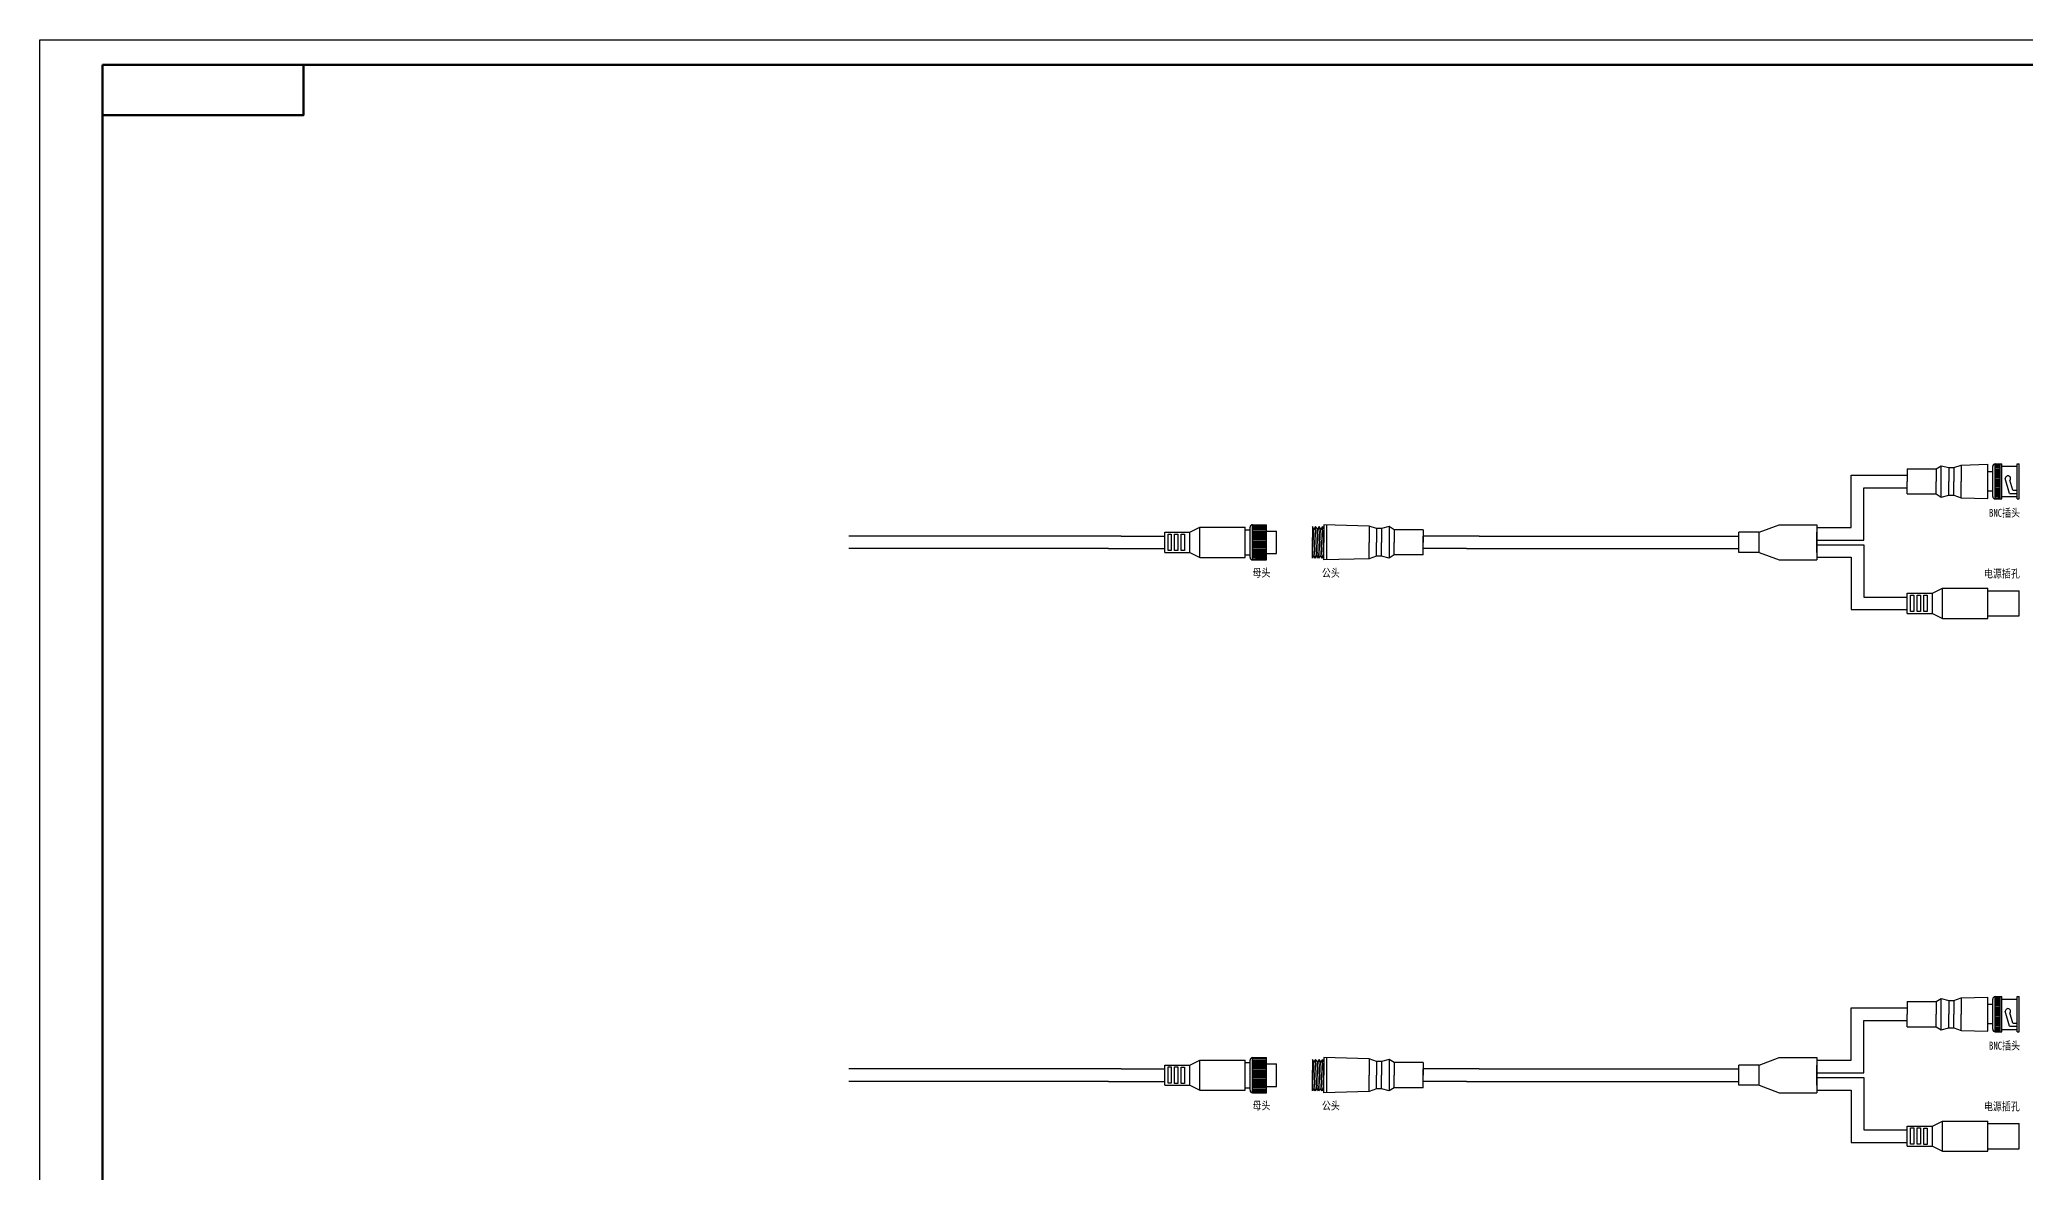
# Model space of a CAD drawing. Header units: millimetres. Extents: x 892 to 2081, y 1119 to 1960.
# Drawn here: x 892 to 1682, y 1509 to 1960 of the extents above; entities that cross this region are included whole.
import ezdxf

# ---------------------------------------------------------------- set-up
doc = ezdxf.new("R2010")
doc.units = ezdxf.units.MM
doc.header["$LTSCALE"] = 10
doc.layers.add('粗实线', color=7, linetype='Continuous', lineweight=50)
doc.layers.add('细实线', color=3, linetype='Continuous')
doc.styles.add('PC_TEXTSTYLE', font='isocp.shx', dxfattribs={"width": 0.8, "bigfont": 'hzfs.shx'})

msp = doc.modelspace()

# ---------------------------------------------------------------- linework, layer by layer
for p, q in [((1612.71, 1766.21), (1612.71, 1787.06)), ((1612.71, 1787.06), (1635.05, 1787.06)), ((1635.05, 1789.56), (1635.05, 1784.56)), ((1635.05, 1789.56), (1646.55, 1789.56)), ((1646.55, 1789.56), (1648.55, 1790.81)), ((1646.55, 1789.56), (1646.55, 1784.56)), ((1648.55, 1790.81), (1651.55, 1790.06)), ((1648.55, 1778.31), (1648.55, 1790.81)), ((1651.55, 1790.06), (1651.55, 1784.56)), ((1651.55, 1790.06), (1653.55, 1790.06)), ((1653.55, 1790.06), (1656.55, 1791.06)), ((1653.55, 1790.06), (1653.55, 1784.56)), ((1656.55, 1791.06), (1667.11, 1791.36)), ((1656.55, 1791.06), (1656.55, 1784.56)), ((1667.11, 1777.77), (1667.11, 1791.36)), ((1669.05, 1788.39), (1667.11, 1788.39)), ((1669.05, 1778.56), (1669.05, 1790.56)), ((1670.05, 1791.56), (1672.74, 1791.56)), ((1670.05, 1777.56), (1670.05, 1791.56)), ((1670.05, 1791.15), (1672.04, 1791.15)), ((1670.05, 1790.6), (1672.04, 1790.6)), ((1670.05, 1790.04), (1672.04, 1790.04)), ((1670.05, 1789.49), (1672.04, 1789.49)), ((1670.05, 1788.94), (1672.04, 1788.94)), ((1670.05, 1788.39), (1672.04, 1788.39)), ((1670.05, 1787.84), (1672.04, 1787.84)), ((1670.05, 1787.29), (1672.04, 1787.29)), ((1670.05, 1786.74), (1672.04, 1786.74)), ((1670.05, 1786.19), (1672.04, 1786.19)), ((1672.04, 1777.56), (1672.04, 1791.56)), ((1672.74, 1777.56), (1672.74, 1791.56)), ((1672.74, 1790.6), (1678.73, 1790.6)), ((1678.73, 1777.56), (1678.73, 1791.56)), ((1678.73, 1791.56), (1679.57, 1791.56)), ((1679.57, 1777.56), (1679.57, 1791.56)), ((1617.71, 1761.21), (1617.71, 1782.06)), ((1617.71, 1782.06), (1635.05, 1782.06)), ((1635.05, 1779.56), (1635.05, 1784.56)), ((1635.05, 1779.56), (1646.55, 1779.56)), ((1646.55, 1779.56), (1646.55, 1784.56)), ((1646.55, 1779.56), (1648.55, 1778.31)), ((1648.55, 1778.31), (1651.55, 1779.06)), ((1651.55, 1779.06), (1651.55, 1784.56)), ((1651.55, 1779.06), (1653.55, 1779.06)), ((1653.55, 1779.06), (1653.55, 1784.56)), ((1653.55, 1779.06), (1656.55, 1778.06)), ((1656.55, 1778.06), (1656.55, 1784.56)), ((1656.55, 1778.06), (1667.11, 1777.77)), ((1669.05, 1780.69), (1667.11, 1780.69)), ((1670.05, 1785.64), (1672.04, 1785.64)), ((1670.05, 1785.09), (1672.04, 1785.09)), ((1670.05, 1784.54), (1672.04, 1784.54)), ((1670.05, 1783.99), (1672.04, 1783.99)), ((1670.05, 1783.44), (1672.04, 1783.44)), ((1670.05, 1782.89), (1672.04, 1782.89)), ((1670.05, 1782.34), (1672.04, 1782.34)), ((1670.05, 1781.79), (1672.04, 1781.79)), ((1670.05, 1781.24), (1672.04, 1781.24)), ((1670.05, 1780.69), (1672.04, 1780.69)), ((1670.05, 1780.14), (1672.04, 1780.14)), ((1670.05, 1779.58), (1672.04, 1779.58)), ((1670.05, 1779.03), (1672.04, 1779.03)), ((1670.05, 1778.48), (1672.04, 1778.48)), ((1672.74, 1778.48), (1678.73, 1778.48)), ((1675.74, 1779.76), (1674.05, 1785.73)), ((1675.74, 1779.76), (1678.73, 1779.76)), ((1677.05, 1781.05), (1675.92, 1785.09)), ((1677.05, 1781.05), (1678.73, 1781.05)), ((1670.05, 1777.93), (1672.04, 1777.93)), ((1670.05, 1777.56), (1672.74, 1777.56)), ((1672.04, 1777.93), (1671.25, 1777.93)), ((1678.73, 1777.56), (1679.57, 1777.56)), ((1322.18, 1762.78), (1213.79, 1762.78)), ((1322.18, 1762.78), (1339.52, 1762.78)), ((1339.52, 1764.28), (1349.52, 1764.28)), ((1339.52, 1756.28), (1339.52, 1764.28)), ((1349.52, 1764.28), (1353.52, 1766.28)), ((1349.52, 1756.28), (1349.52, 1764.28)), ((1353.52, 1766.28), (1371.52, 1766.28)), ((1353.52, 1754.28), (1353.52, 1766.28)), ((1371.52, 1754.28), (1371.52, 1766.28)), ((1371.52, 1765.28), (1373.52, 1765.28)), ((1373.52, 1754.28), (1373.52, 1766.28)), ((1374.52, 1767.28), (1380.02, 1767.28)), ((1374.52, 1753.28), (1374.52, 1767.28)), ((1374.52, 1766.86), (1380.02, 1766.86)), ((1374.52, 1766.31), (1380.02, 1766.31)), ((1374.52, 1765.76), (1380.02, 1765.76)), ((1374.52, 1765.21), (1380.02, 1765.21)), ((1374.52, 1764.66), (1380.02, 1764.66)), ((1374.52, 1764.11), (1380.02, 1764.11)), ((1374.52, 1763.56), (1380.02, 1763.56)), ((1374.52, 1763.01), (1380.02, 1763.01)), ((1374.52, 1762.46), (1380.02, 1762.46)), ((1380.02, 1753.28), (1380.02, 1767.28)), ((1380.02, 1764.78), (1384.02, 1764.78)), ((1384.02, 1755.78), (1384.02, 1764.78)), ((1398.36, 1766.53), (1398.36, 1760.28)), ((1398.91, 1765.53), (1398.36, 1766.53)), ((1398.66, 1755.03), (1398.36, 1762.23)), ((1399.56, 1766.53), (1398.91, 1765.53)), ((1399.4, 1754.03), (1398.91, 1765.53)), ((1400.05, 1755.03), (1399.56, 1766.53)), ((1400.29, 1765.53), (1399.56, 1766.53)), ((1400.94, 1766.53), (1400.29, 1765.53)), ((1400.78, 1754.03), (1400.29, 1765.53)), ((1401.43, 1755.03), (1400.94, 1766.53)), ((1401.68, 1765.53), (1400.94, 1766.53)), ((1402.33, 1766.53), (1401.68, 1765.53)), ((1402.17, 1754.03), (1401.68, 1765.53)), ((1402.82, 1755.03), (1402.33, 1766.53)), ((1402.33, 1766.53), (1402.86, 1765.53)), ((1402.86, 1767.28), (1402.86, 1760.28)), ((1420.86, 1766.78), (1402.86, 1767.28)), ((1403.86, 1767.28), (1403.86, 1753.31)), ((1420.86, 1766.78), (1420.86, 1760.28)), ((1423.86, 1765.78), (1420.86, 1766.78)), ((1423.86, 1765.78), (1423.86, 1760.28)), ((1425.86, 1765.78), (1423.86, 1765.78)), ((1428.86, 1766.53), (1425.86, 1765.78)), ((1425.86, 1765.78), (1425.86, 1760.28)), ((1430.86, 1765.28), (1428.86, 1766.53)), ((1428.86, 1766.53), (1428.86, 1754.03)), ((1430.86, 1765.28), (1430.86, 1760.28)), ((1442.36, 1765.28), (1430.86, 1765.28)), ((1442.36, 1765.28), (1442.36, 1760.28)), ((1464.7, 1762.78), (1442.36, 1762.78)), ((1442.36, 1757.78), (1442.36, 1762.78)), ((1464.7, 1762.78), (1568.08, 1762.78)), ((1576.08, 1764.28), (1568.08, 1764.28)), ((1568.08, 1756.28), (1568.08, 1764.28)), ((1576.08, 1764.28), (1584.08, 1767.28)), ((1576.08, 1756.28), (1576.08, 1764.28)), ((1584.08, 1767.28), (1599.08, 1767.28)), ((1599.08, 1767.28), (1599.08, 1753.28)), ((1599.08, 1766.21), (1612.71, 1766.21)), ((1599.08, 1756.28), (1599.08, 1764.28)), ((1317.18, 1757.78), (1213.79, 1757.78)), ((1317.18, 1757.78), (1339.52, 1757.78)), ((1339.52, 1756.28), (1349.52, 1756.28)), ((1349.52, 1756.28), (1353.52, 1754.28)), ((1353.52, 1754.28), (1371.52, 1754.28)), ((1371.52, 1755.28), (1373.52, 1755.28)), ((1374.52, 1761.91), (1380.02, 1761.91)), ((1374.52, 1761.36), (1380.02, 1761.36)), ((1374.52, 1760.81), (1380.02, 1760.81)), ((1374.52, 1760.26), (1380.02, 1760.26)), ((1374.52, 1759.71), (1380.02, 1759.71)), ((1374.52, 1759.15), (1380.02, 1759.15)), ((1374.52, 1758.6), (1380.02, 1758.6)), ((1374.52, 1758.05), (1380.02, 1758.05)), ((1374.52, 1757.5), (1380.02, 1757.5)), ((1374.52, 1756.95), (1380.02, 1756.95)), ((1374.52, 1756.4), (1380.02, 1756.4)), ((1374.52, 1755.85), (1380.02, 1755.85)), ((1374.52, 1755.3), (1380.02, 1755.3)), ((1374.52, 1754.75), (1380.02, 1754.75)), ((1380.02, 1755.78), (1384.02, 1755.78)), ((1398.36, 1754.03), (1398.36, 1760.28)), ((1398.66, 1755.03), (1398.36, 1754.03)), ((1399.4, 1754.03), (1398.66, 1755.03)), ((1400.05, 1755.03), (1399.4, 1754.03)), ((1400.78, 1754.03), (1400.05, 1755.03)), ((1401.43, 1755.03), (1400.78, 1754.03)), ((1402.17, 1754.03), (1401.43, 1755.03)), ((1402.17, 1754.03), (1402.82, 1755.03)), ((1402.86, 1753.28), (1402.86, 1760.28)), ((1420.86, 1753.78), (1420.86, 1760.28)), ((1423.86, 1754.78), (1420.86, 1753.78)), ((1423.86, 1754.78), (1423.86, 1760.28)), ((1425.86, 1754.78), (1423.86, 1754.78)), ((1425.86, 1754.78), (1425.86, 1760.28)), ((1428.86, 1754.03), (1425.86, 1754.78)), ((1430.86, 1755.28), (1428.86, 1754.03)), ((1430.86, 1755.28), (1430.86, 1760.28)), ((1442.36, 1755.28), (1430.86, 1755.28)), ((1442.36, 1755.28), (1442.36, 1760.28)), ((1459.7, 1757.78), (1442.36, 1757.78)), ((1459.7, 1757.78), (1568.08, 1757.78)), ((1576.08, 1756.28), (1568.08, 1756.28)), ((1576.08, 1756.28), (1584.08, 1753.28)), ((1599.08, 1761.21), (1617.71, 1761.21)), ((1599.08, 1759.35), (1617.71, 1759.35)), ((1599.08, 1754.35), (1612.71, 1754.35)), ((1612.71, 1754.35), (1612.71, 1733.5)), ((1617.71, 1759.35), (1617.71, 1738.5)), ((1374.52, 1754.2), (1380.02, 1754.2)), ((1374.52, 1753.65), (1380.02, 1753.65)), ((1374.52, 1753.28), (1380.02, 1753.28)), ((1380.02, 1753.65), (1375.72, 1753.65)), ((1420.86, 1753.78), (1402.86, 1753.28)), ((1584.08, 1753.28), (1599.08, 1753.28)), ((1617.71, 1738.5), (1635.05, 1738.5)), ((1635.05, 1740), (1645.05, 1740)), ((1635.05, 1732), (1635.05, 1740)), ((1645.05, 1740), (1649.05, 1742)), ((1645.05, 1732), (1645.05, 1740)), ((1649.05, 1742), (1667.05, 1742)), ((1649.05, 1730), (1649.05, 1742)), ((1667.05, 1730), (1667.05, 1742)), ((1667.05, 1741), (1679.55, 1741)), ((1679.55, 1731), (1679.55, 1741)), ((1612.71, 1733.5), (1635.05, 1733.5)), ((1635.05, 1732), (1645.05, 1732)), ((1645.05, 1732), (1649.05, 1730)), ((1667.05, 1731), (1679.55, 1731)), ((1649.05, 1730), (1667.05, 1730)), ((1612.71, 1554.01), (1612.71, 1574.86)), ((1612.71, 1574.86), (1635.05, 1574.86)), ((1635.05, 1577.36), (1635.05, 1572.36)), ((1635.05, 1577.36), (1646.55, 1577.36)), ((1646.55, 1577.36), (1648.55, 1578.61)), ((1646.55, 1577.36), (1646.55, 1572.36)), ((1648.55, 1578.61), (1651.55, 1577.86)), ((1648.55, 1566.11), (1648.55, 1578.61)), ((1651.55, 1577.86), (1651.55, 1572.36)), ((1651.55, 1577.86), (1653.55, 1577.86)), ((1653.55, 1577.86), (1656.55, 1578.86)), ((1653.55, 1577.86), (1653.55, 1572.36)), ((1656.55, 1578.86), (1667.11, 1579.15)), ((1656.55, 1578.86), (1656.55, 1572.36)), ((1667.11, 1565.56), (1667.11, 1579.15)), ((1669.05, 1576.19), (1667.11, 1576.19)), ((1669.05, 1566.36), (1669.05, 1578.36)), ((1670.05, 1579.36), (1672.74, 1579.36)), ((1670.05, 1565.36), (1670.05, 1579.36)), ((1670.05, 1578.94), (1672.04, 1578.94)), ((1670.05, 1578.39), (1672.04, 1578.39)), ((1670.05, 1577.84), (1672.04, 1577.84)), ((1670.05, 1577.29), (1672.04, 1577.29)), ((1670.05, 1576.74), (1672.04, 1576.74)), ((1670.05, 1576.19), (1672.04, 1576.19)), ((1670.05, 1575.64), (1672.04, 1575.64)), ((1670.05, 1575.09), (1672.04, 1575.09)), ((1670.05, 1574.54), (1672.04, 1574.54)), ((1670.05, 1573.99), (1672.04, 1573.99)), ((1670.05, 1573.44), (1672.04, 1573.44)), ((1670.05, 1572.88), (1672.04, 1572.88)), ((1672.04, 1565.36), (1672.04, 1579.36)), ((1672.74, 1565.36), (1672.74, 1579.36)), ((1672.74, 1578.39), (1678.73, 1578.39)), ((1675.74, 1567.55), (1674.05, 1573.53)), ((1677.05, 1568.85), (1675.92, 1572.88)), ((1678.73, 1565.36), (1678.73, 1579.36)), ((1678.73, 1579.36), (1679.57, 1579.36)), ((1679.57, 1565.36), (1679.57, 1579.36)), ((1617.71, 1549.01), (1617.71, 1569.86)), ((1617.71, 1569.86), (1635.05, 1569.86)), ((1635.05, 1567.36), (1635.05, 1572.36)), ((1635.05, 1567.36), (1646.55, 1567.36)), ((1646.55, 1567.36), (1646.55, 1572.36)), ((1646.55, 1567.36), (1648.55, 1566.11)), ((1648.55, 1566.11), (1651.55, 1566.86)), ((1651.55, 1566.86), (1651.55, 1572.36)), ((1651.55, 1566.86), (1653.55, 1566.86)), ((1653.55, 1566.86), (1653.55, 1572.36)), ((1653.55, 1566.86), (1656.55, 1565.86)), ((1656.55, 1565.86), (1656.55, 1572.36)), ((1656.55, 1565.86), (1667.11, 1565.56)), ((1669.05, 1568.48), (1667.11, 1568.48)), ((1670.05, 1572.33), (1672.04, 1572.33)), ((1670.05, 1571.78), (1672.04, 1571.78)), ((1670.05, 1571.23), (1672.04, 1571.23)), ((1670.05, 1570.68), (1672.04, 1570.68)), ((1670.05, 1570.13), (1672.04, 1570.13)), ((1670.05, 1569.58), (1672.04, 1569.58)), ((1670.05, 1569.03), (1672.04, 1569.03)), ((1670.05, 1568.48), (1672.04, 1568.48)), ((1670.05, 1567.93), (1672.04, 1567.93)), ((1670.05, 1567.38), (1672.04, 1567.38)), ((1670.05, 1566.83), (1672.04, 1566.83)), ((1670.05, 1566.28), (1672.04, 1566.28)), ((1670.05, 1565.73), (1672.04, 1565.73)), ((1670.05, 1565.36), (1672.74, 1565.36)), ((1672.04, 1565.73), (1671.25, 1565.73)), ((1672.74, 1566.28), (1678.73, 1566.28)), ((1675.74, 1567.55), (1678.73, 1567.55)), ((1677.05, 1568.85), (1678.73, 1568.85)), ((1678.73, 1565.36), (1679.57, 1565.36)), ((1322.18, 1550.57), (1213.79, 1550.57)), ((1322.18, 1550.57), (1339.52, 1550.57)), ((1339.52, 1552.07), (1349.52, 1552.07)), ((1339.52, 1544.07), (1339.52, 1552.07)), ((1349.52, 1552.07), (1353.52, 1554.07)), ((1349.52, 1544.07), (1349.52, 1552.07)), ((1353.52, 1554.07), (1371.52, 1554.07)), ((1353.52, 1542.07), (1353.52, 1554.07)), ((1371.52, 1542.07), (1371.52, 1554.07)), ((1371.52, 1553.07), (1373.52, 1553.07)), ((1373.52, 1542.07), (1373.52, 1554.07)), ((1374.52, 1555.07), (1380.02, 1555.07)), ((1374.52, 1541.07), (1374.52, 1555.07)), ((1374.52, 1554.66), (1380.02, 1554.66)), ((1374.52, 1554.11), (1380.02, 1554.11)), ((1374.52, 1553.56), (1380.02, 1553.56)), ((1374.52, 1553.01), (1380.02, 1553.01)), ((1374.52, 1552.45), (1380.02, 1552.45)), ((1374.52, 1551.9), (1380.02, 1551.9)), ((1374.52, 1551.35), (1380.02, 1551.35)), ((1374.52, 1550.8), (1380.02, 1550.8)), ((1374.52, 1550.25), (1380.02, 1550.25)), ((1374.52, 1549.7), (1380.02, 1549.7)), ((1374.52, 1549.15), (1380.02, 1549.15)), ((1380.02, 1541.07), (1380.02, 1555.07)), ((1380.02, 1552.57), (1384.02, 1552.57)), ((1384.02, 1543.57), (1384.02, 1552.57)), ((1398.36, 1554.32), (1398.36, 1548.07)), ((1398.91, 1553.32), (1398.36, 1554.32)), ((1398.66, 1542.82), (1398.36, 1550.02)), ((1399.56, 1554.32), (1398.91, 1553.32)), ((1399.4, 1541.82), (1398.91, 1553.32)), ((1400.05, 1542.82), (1399.56, 1554.32)), ((1400.29, 1553.32), (1399.56, 1554.32)), ((1400.94, 1554.32), (1400.29, 1553.32)), ((1400.78, 1541.82), (1400.29, 1553.32)), ((1401.43, 1542.82), (1400.94, 1554.32)), ((1401.68, 1553.32), (1400.94, 1554.32)), ((1402.33, 1554.32), (1401.68, 1553.32)), ((1402.17, 1541.82), (1401.68, 1553.32)), ((1402.82, 1542.82), (1402.33, 1554.32)), ((1402.33, 1554.32), (1402.86, 1553.32)), ((1402.86, 1555.07), (1402.86, 1548.07)), ((1420.86, 1554.57), (1402.86, 1555.07)), ((1403.86, 1555.07), (1403.86, 1541.1)), ((1420.86, 1554.57), (1420.86, 1548.07)), ((1423.86, 1553.57), (1420.86, 1554.57)), ((1423.86, 1553.57), (1423.86, 1548.07)), ((1425.86, 1553.57), (1423.86, 1553.57)), ((1428.86, 1554.32), (1425.86, 1553.57)), ((1425.86, 1553.57), (1425.86, 1548.07)), ((1430.86, 1553.07), (1428.86, 1554.32)), ((1428.86, 1554.32), (1428.86, 1541.82)), ((1430.86, 1553.07), (1430.86, 1548.07)), ((1442.36, 1553.07), (1430.86, 1553.07)), ((1442.36, 1553.07), (1442.36, 1548.07)), ((1464.7, 1550.57), (1442.36, 1550.57)), ((1442.36, 1545.57), (1442.36, 1550.57)), ((1464.7, 1550.57), (1568.08, 1550.57)), ((1576.08, 1552.07), (1568.08, 1552.07)), ((1568.08, 1544.07), (1568.08, 1552.07)), ((1576.08, 1552.07), (1584.08, 1555.07)), ((1576.08, 1544.07), (1576.08, 1552.07)), ((1584.08, 1555.07), (1599.08, 1555.07)), ((1599.08, 1555.07), (1599.08, 1541.07)), ((1599.08, 1554.01), (1612.71, 1554.01)), ((1599.08, 1544.07), (1599.08, 1552.07)), ((1599.08, 1549.01), (1617.71, 1549.01)), ((1317.18, 1545.57), (1213.79, 1545.57)), ((1317.18, 1545.57), (1339.52, 1545.57)), ((1339.52, 1544.07), (1349.52, 1544.07)), ((1349.52, 1544.07), (1353.52, 1542.07)), ((1353.52, 1542.07), (1371.52, 1542.07)), ((1371.52, 1543.07), (1373.52, 1543.07)), ((1374.52, 1548.6), (1380.02, 1548.6)), ((1374.52, 1548.05), (1380.02, 1548.05)), ((1374.52, 1547.5), (1380.02, 1547.5)), ((1374.52, 1546.95), (1380.02, 1546.95)), ((1374.52, 1546.4), (1380.02, 1546.4)), ((1374.52, 1545.85), (1380.02, 1545.85)), ((1374.52, 1545.3), (1380.02, 1545.3)), ((1374.52, 1544.75), (1380.02, 1544.75)), ((1374.52, 1544.2), (1380.02, 1544.2)), ((1374.52, 1543.65), (1380.02, 1543.65)), ((1374.52, 1543.1), (1380.02, 1543.1)), ((1374.52, 1542.55), (1380.02, 1542.55)), ((1374.52, 1541.99), (1380.02, 1541.99)), ((1374.52, 1541.44), (1380.02, 1541.44)), ((1374.52, 1541.07), (1380.02, 1541.07)), ((1380.02, 1541.44), (1375.72, 1541.44)), ((1380.02, 1543.57), (1384.02, 1543.57)), ((1398.36, 1541.82), (1398.36, 1548.07)), ((1398.66, 1542.82), (1398.36, 1541.82)), ((1399.4, 1541.82), (1398.66, 1542.82)), ((1400.05, 1542.82), (1399.4, 1541.82)), ((1400.78, 1541.82), (1400.05, 1542.82)), ((1401.43, 1542.82), (1400.78, 1541.82)), ((1402.17, 1541.82), (1401.43, 1542.82)), ((1402.17, 1541.82), (1402.82, 1542.82)), ((1402.86, 1541.07), (1402.86, 1548.07)), ((1420.86, 1541.57), (1402.86, 1541.07)), ((1420.86, 1541.57), (1420.86, 1548.07)), ((1423.86, 1542.57), (1420.86, 1541.57)), ((1423.86, 1542.57), (1423.86, 1548.07)), ((1425.86, 1542.57), (1423.86, 1542.57)), ((1425.86, 1542.57), (1425.86, 1548.07)), ((1428.86, 1541.82), (1425.86, 1542.57)), ((1430.86, 1543.07), (1428.86, 1541.82)), ((1430.86, 1543.07), (1430.86, 1548.07)), ((1442.36, 1543.07), (1430.86, 1543.07)), ((1442.36, 1543.07), (1442.36, 1548.07)), ((1459.7, 1545.57), (1442.36, 1545.57)), ((1459.7, 1545.57), (1568.08, 1545.57)), ((1576.08, 1544.07), (1568.08, 1544.07)), ((1576.08, 1544.07), (1584.08, 1541.07)), ((1584.08, 1541.07), (1599.08, 1541.07)), ((1599.08, 1547.14), (1617.71, 1547.14)), ((1599.08, 1542.14), (1612.71, 1542.14)), ((1612.71, 1542.14), (1612.71, 1521.29)), ((1617.71, 1547.14), (1617.71, 1526.29)), ((1617.71, 1526.29), (1635.05, 1526.29)), ((1635.05, 1527.79), (1645.05, 1527.79)), ((1635.05, 1519.79), (1635.05, 1527.79)), ((1645.05, 1527.79), (1649.05, 1529.79)), ((1645.05, 1519.79), (1645.05, 1527.79)), ((1649.05, 1529.79), (1667.05, 1529.79)), ((1649.05, 1517.79), (1649.05, 1529.79)), ((1667.05, 1517.79), (1667.05, 1529.79)), ((1667.05, 1528.79), (1679.55, 1528.79)), ((1679.55, 1518.79), (1679.55, 1528.79)), ((1612.71, 1521.29), (1635.05, 1521.29)), ((1635.05, 1519.79), (1645.05, 1519.79)), ((1645.05, 1519.79), (1649.05, 1517.79)), ((1649.05, 1517.79), (1667.05, 1517.79)), ((1667.05, 1518.79), (1679.55, 1518.79))]:
    msp.add_line(p, q)
for points in [[(1340.84, 1757.03), (1340.84, 1763.55), (1342.15, 1763.55), (1342.15, 1757.03)], [(1343.47, 1757.02), (1343.47, 1763.54), (1344.78, 1763.54), (1344.78, 1757.02)], [(1346.1, 1757), (1346.1, 1763.52), (1347.41, 1763.52), (1347.41, 1757)], [(1636.37, 1732.75), (1636.37, 1739.27), (1637.68, 1739.27), (1637.68, 1732.75)], [(1639, 1732.73), (1639, 1739.25), (1640.31, 1739.25), (1640.31, 1732.73)], [(1641.63, 1732.72), (1641.63, 1739.24), (1642.94, 1739.24), (1642.94, 1732.72)], [(1340.84, 1544.83), (1340.84, 1551.35), (1342.15, 1551.35), (1342.15, 1544.83)], [(1343.47, 1544.81), (1343.47, 1551.33), (1344.78, 1551.33), (1344.78, 1544.81)], [(1346.1, 1544.8), (1346.1, 1551.32), (1347.41, 1551.32), (1347.41, 1544.8)], [(1636.37, 1520.54), (1636.37, 1527.06), (1637.68, 1527.06), (1637.68, 1520.54)], [(1639, 1520.53), (1639, 1527.05), (1640.31, 1527.05), (1640.31, 1520.53)], [(1641.63, 1520.51), (1641.63, 1527.03), (1642.94, 1527.03), (1642.94, 1520.51)]]:
    msp.add_lwpolyline(points, close=True)
for centre, radius, start, end in [((1670.05, 1790.56), 1, 90, 180), ((1675.09, 1785.73), 1.04, 321.97571, 180), ((1670.05, 1778.56), 1, 180, 270), ((1374.52, 1766.28), 1, 90, 180), ((1374.52, 1754.28), 1, 180, 270), ((1670.05, 1578.36), 1, 90, 180), ((1675.09, 1573.53), 1.04, 321.97571, 180), ((1670.05, 1566.36), 1, 180, 270), ((1374.52, 1554.07), 1, 90, 180), ((1374.52, 1542.07), 1, 180, 270)]:
    msp.add_arc(centre, radius, start, end)
at = {"layer": '粗实线'}
msp.add_line((916.81, 1129.48), (916.81, 1950.48), dxfattribs=at)
msp.add_lwpolyline([(916.81, 1950.48), (2070.81, 1950.48), (2070.81, 1129.48), (916.81, 1129.48)], dxfattribs=at)
msp.add_lwpolyline([(916.81, 1950.48), (996.81, 1950.48), (996.81, 1930.48), (916.81, 1930.48)], close=True, dxfattribs=at)
at = {"layer": '细实线'}
msp.add_lwpolyline([(891.81, 1960.48), (2080.81, 1960.48), (2080.81, 1119.48), (891.81, 1119.48)], close=True, dxfattribs=at)

# ---------------------------------------------------------------- texts
at = {"char_height": 3.1841, "attachment_point": 1, "style": 'PC_TEXTSTYLE'}
for s, insert in [('{\\fSimSun|b0|i0|c134|p2;BNC插头}', (1667.58, 1773.63)), ('{\\fSimSun|b0|i0|c134|p2;母头}', (1374.46, 1749.76)), ('{\\fSimSun|b0|i0|c134|p2;公头}', (1402.1, 1749.7)), ('{\\fSimSun|b0|i0|c134|p2;电源插孔}', (1665.59, 1749.42)), ('{\\fSimSun|b0|i0|c134|p2;BNC插头}', (1667.58, 1561.42)), ('{\\fSimSun|b0|i0|c134|p2;母头}', (1374.46, 1537.55)), ('{\\fSimSun|b0|i0|c134|p2;公头}', (1402.1, 1537.5)), ('{\\fSimSun|b0|i0|c134|p2;电源插孔}', (1665.59, 1537.21))]:
    msp.add_mtext_dynamic_manual_height_columns(s, width=153.351, gutter_width=25, heights=[0], dxfattribs=dict(at, insert=insert))

doc.saveas('drawing.dxf')
